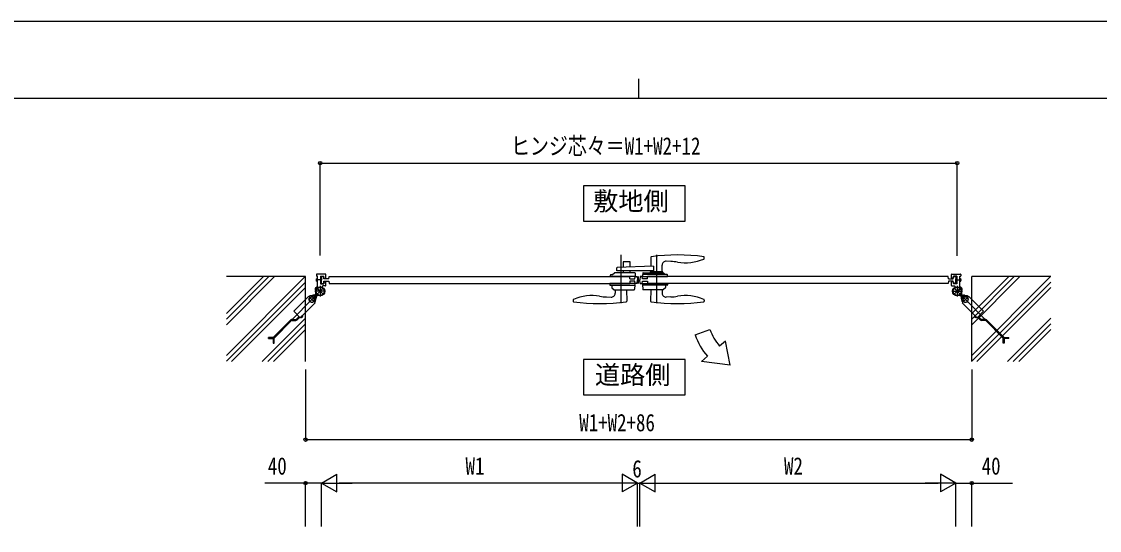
# Model space of a CAD drawing. Units: millimetres, scale not verified. Extents: x -4205 to 4205, y -2970 to 2970.
# Drawn here: x -1567 to 1161, y 1682 to 2970 of the extents above; entities that cross this region are included whole.
import ezdxf
from ezdxf.enums import TextEntityAlignment as Align

# ---------------------------------------------------------------- set-up
doc = ezdxf.new("R2010")
doc.units = ezdxf.units.MM
doc.header["$LTSCALE"] = 10
for name, color, linetype in [('0-1_USER1', 3, 'Continuous'), ('0-2_YKK_12', 2, 'Continuous'), ('0-3_YKK_13', 4, 'Continuous'), ('0-4_YKK_A1', 4, 'Continuous'), ('0-5_YKK_D', 6, 'Continuous'), ('0-6_YKK_ZWAK', 7, 'Continuous')]:
    doc.layers.add(name, color=color, linetype=linetype)
doc.styles.add('ＭＳ ゴシック', font='')
doc.styles.get('ＭＳ ゴシック').set_extended_font_data('MS Gothic')

msp = doc.modelspace()

# ---------------------------------------------------------------- linework, layer by layer
at = {"layer": '0-1_USER1'}
for points in [[(-144.51, 2554.58), (-144.51, 2465.33), (113.09, 2465.33), (113.09, 2554.58)], [(-144.51, 2115.14), (-144.51, 2025.89), (113.09, 2025.89), (113.09, 2115.14)]]:
    msp.add_lwpolyline(points, close=True, dxfattribs=at)
at = {"layer": '0-2_YKK_12'}
for p, q in [((-49.98, 2379.53), (-49.98, 2257.48)), ((40.02, 2379.53), (40.02, 2257.48)), ((-4.98, 2307.55), (-4.98, 2324.55))]:
    msp.add_line(p, q, dxfattribs=at)
at = {"layer": '0-3_YKK_13'}
for p, q in [((26, 2374.02), (25.6, 2350.74)), ((160.93, 2370.76), (161.02, 2373.36)), ((161.02, 2373.36), (161.01, 2374.02)), ((-59.98, 2339.05), (-59.98, 2346.78)), ((32.2, 2350.97), (-59.02, 2347.78)), ((-44.49, 2361.04), (-44.49, 2348.34)), ((-27.49, 2362.04), (-43.49, 2362.04)), ((-26.49, 2348.97), (-26.49, 2361.04)), ((32.2, 2350.97), (32.2, 2339.05)), ((54.27, 2337.05), (54.42, 2353.69)), ((76.27, 2363), (64.95, 2363.59)), ((-76.34, 2324.55), (-76.48, 2328.54)), ((-14.64, 2334.04), (-66.49, 2334.04)), ((32.2, 2339.05), (-59.98, 2339.05)), ((-44.49, 2339.05), (-44.49, 2334.04)), ((-26.49, 2334.04), (-26.49, 2339.05)), ((-13.64, 2333.08), (-13.48, 2328.54)), ((-13.48, 2328.54), (-13.62, 2324.55)), ((5.18, 2333.08), (5.02, 2328.55)), ((5.02, 2328.55), (5.16, 2324.55)), ((67.02, 2329.55), (5.05, 2329.55)), ((5.16, 2324.55), (67.88, 2324.55)), ((6.18, 2334.05), (58.02, 2334.05)), ((24.07, 2336.55), (24.07, 2334.55)), ((55.47, 2337.05), (24.57, 2337.05)), ((25.74, 2337.05), (25.74, 2339.05)), ((55.97, 2334.55), (55.97, 2336.55)), ((62.52, 2329.55), (58.02, 2334.05)), ((67.88, 2324.55), (68.02, 2328.55)), ((-77.84, 2307.55), (-77.98, 2303.55)), ((-77.98, 2303.55), (-77.98, 2303.51)), ((-15.12, 2307.55), (-77.84, 2307.55)), ((-76.98, 2302.55), (-15.02, 2302.55)), ((-72.98, 2302.55), (-72.78, 2296.75)), ((-72.63, 2296.41), (-67.92, 2291.69)), ((-67.56, 2291.55), (-16.36, 2291.55)), ((-64.25, 2291.55), (-64.41, 2282.32)), ((-35.71, 2291.55), (-35.21, 2262.84)), ((-14.98, 2303.55), (-15.37, 2292.51)), ((-15.12, 2307.55), (-14.98, 2303.55)), ((5.16, 2307.55), (5.02, 2303.55)), ((5.02, 2303.55), (5.41, 2292.51)), ((67.02, 2302.55), (5.05, 2302.55)), ((5.16, 2307.55), (67.88, 2307.55)), ((57.6, 2291.55), (6.4, 2291.55)), ((25.75, 2291.55), (25.25, 2262.84)), ((54.29, 2291.55), (54.45, 2282.32)), ((62.67, 2296.41), (57.96, 2291.69)), ((63.02, 2302.55), (62.82, 2296.75)), ((67.88, 2307.55), (68.02, 2303.55)), ((68.02, 2303.55), (68.02, 2303.51)), ((-86.23, 2273.1), (-74.93, 2272.51)), ((76.27, 2273.1), (64.97, 2272.51)), ((-35.21, 2262.84), (-35.22, 2262.18)), ((25.25, 2262.84), (25.26, 2262.18))]:
    msp.add_line(p, q, dxfattribs=at)
for points in [[(-13.62, 2324.54), (-37.53, 2324.54), (-76.34, 2324.54)], [(-75.48, 2329.54), (-70.99, 2329.54), (-66.49, 2334.04)], [(-170.89, 2265.34), (-170.98, 2262.73), (-170.97, 2262.07)], [(160.93, 2265.34), (161.02, 2262.73), (161.01, 2262.07)]]:
    msp.add_lwpolyline(points, dxfattribs=at)
for centre, radius, start, end in [((27, 2374), 1, 97.81776, 179), ((93.52, 1889.55), 490, 82.18537, 97.81776), ((160.01, 2374.01), 1, 1, 82.18537), ((-58.98, 2346.78), 1, 92, 180), ((-43.49, 2361.04), 1, 90, 180), ((-27.49, 2361.04), 1, 0, 90), ((64.42, 2353.6), 10, 87, 179.5), ((67.9, 2203.21), 160, 80.71811, 87), ((113.06, 2479.55), 120, 260.71811, 292.87469), ((158.93, 2370.83), 2, 292.87469, 358), ((-75.48, 2328.54), 1, 90, 178), ((-14.64, 2333.04), 1, 2, 90), ((6.18, 2333.05), 1, 90, 178), ((24.57, 2336.55), 0.5, 90, 180), ((24.57, 2334.55), 0.5, 180, 270), ((55.47, 2336.55), 0.5, 0, 90), ((55.47, 2334.55), 0.5, 270, 0), ((67.02, 2328.55), 1, 2, 90), ((-76.98, 2303.55), 1, 182, 270), ((-72.28, 2296.76), 0.5, 182, 225), ((-67.56, 2292.05), 0.5, 225, 270), ((-16.36, 2292.55), 1, 270, 358), ((6.4, 2292.55), 1, 182, 270), ((57.6, 2292.05), 0.5, 270, 315), ((62.32, 2296.76), 0.5, 315, 358), ((67.02, 2303.55), 1, 270, 358), ((-168.89, 2265.27), 2, 112.87469, 178), ((-123.02, 2156.55), 120, 80.71811, 112.87469), ((-77.86, 2432.88), 160, 260.71811, 267), ((-74.41, 2282.5), 10, 267, 359), ((64.45, 2282.5), 10, 181, 273), ((67.9, 2432.88), 160, 273, 279.28189), ((113.06, 2156.55), 120, 67.12531, 99.28189), ((158.93, 2265.27), 2, 2, 67.12531), ((-169.97, 2262.09), 1, 181, 262.18537), ((-103.48, 2746.55), 490, 262.18537, 277.90552), ((-36.22, 2262.2), 1, 277.90552, 359), ((26.26, 2262.2), 1, 181, 262.09448), ((93.52, 2746.55), 490, 262.09448, 277.81463), ((160.01, 2262.09), 1, 277.81463, 359)]:
    msp.add_arc(centre, radius, start, end, dxfattribs=at)
at = {"layer": '0-4_YKK_A1'}
for p, q in [((-847.98, 2324.55), (-1047.98, 2324.55)), ((-1047.98, 2217.05), (-940.48, 2324.55)), ((-1047.98, 2202.91), (-926.34, 2324.55)), ((-1047.98, 2231.19), (-954.62, 2324.55)), ((-1047.98, 2125.12), (-848.56, 2324.55)), ((-847.98, 2109.55), (-847.98, 2324.55)), ((-820.48, 2330.05), (-820.48, 2326.35)), ((-817.78, 2326.05), (-820.18, 2326.05)), ((-818.78, 2320.05), (-819.98, 2318.85)), ((-819.98, 2313.25), (-819.98, 2318.85)), ((-797.48, 2331.05), (-819.48, 2331.05)), ((-819.46, 2319.37), (-817.48, 2319.37)), ((-818.78, 2320.05), (-817.48, 2320.05)), ((-818.78, 2320.05), (-818.78, 2312.05)), ((-817.48, 2316.51), (-817.48, 2325.75)), ((-810.48, 2325.75), (-810.48, 2306.35)), ((-810.48, 2320.05), (-809.18, 2320.05)), ((-810.48, 2319.37), (-808.5, 2319.37)), ((-810.18, 2326.05), (-801.78, 2326.05)), ((-809.18, 2320.05), (-807.98, 2318.85)), ((-807.48, 2324.55), (-807.98, 2316.05)), ((-801.48, 2321.55), (-801.48, 2325.75)), ((-800.48, 2320.55), (-797.48, 2320.55)), ((-796.48, 2321.55), (-796.48, 2330.05)), ((-26.98, 2319.05), (-27.46, 2324.55)), ((-8.48, 2324.55), (-7.98, 2316.05)), ((-1.48, 2324.55), (-1.98, 2316.05)), ((17.02, 2319.05), (17.5, 2324.55)), ((786.52, 2321.55), (786.52, 2330.05)), ((787.52, 2331.05), (809.52, 2331.05)), ((790.52, 2320.55), (787.52, 2320.55)), ((791.52, 2321.55), (791.52, 2325.75)), ((800.22, 2326.05), (791.82, 2326.05)), ((797.52, 2324.55), (798.02, 2316.05)), ((799.22, 2320.05), (798.02, 2318.85)), ((800.52, 2319.37), (798.54, 2319.37)), ((800.52, 2320.05), (799.22, 2320.05)), ((800.52, 2325.75), (800.52, 2306.35)), ((807.52, 2316.51), (807.52, 2325.75)), ((808.82, 2320.05), (807.52, 2320.05)), ((809.5, 2319.37), (807.52, 2319.37)), ((807.82, 2326.05), (810.22, 2326.05)), ((808.82, 2320.05), (808.82, 2312.05)), ((808.82, 2320.05), (810.02, 2318.85)), ((810.02, 2313.25), (810.02, 2318.85)), ((810.52, 2330.05), (810.52, 2326.35)), ((1038.02, 2324.55), (838.02, 2324.55)), ((838.02, 2109.55), (838.02, 2324.55)), ((838.02, 2217.05), (945.52, 2324.55)), ((838.02, 2202.91), (959.66, 2324.55)), ((838.02, 2231.19), (931.38, 2324.55)), ((838.02, 2125.12), (1037.44, 2324.55)), ((-1047.98, 2110.98), (-847.98, 2310.98)), ((-1035.27, 2109.55), (-847.98, 2296.84)), ((-814.45, 2289.98), (-823.68, 2296.44)), ((-822.41, 2291.28), (-823.34, 2292.39)), ((-821.55, 2292.51), (-819.25, 2295.78)), ((-807.37, 2316.05), (-821.54, 2316.05)), ((-818.78, 2312.05), (-819.98, 2313.25)), ((-819.46, 2312.73), (-817.48, 2312.73)), ((-817.48, 2312.05), (-818.78, 2312.05)), ((-804.37, 2280.94), (-817.59, 2294.16)), ((-804.37, 2294.16), (-817.59, 2280.94)), ((-817.48, 2299.38), (-817.48, 2315.59)), ((-810.98, 2301.05), (-810.98, 2274.05)), ((-810.48, 2312.73), (-808.5, 2312.73)), ((-809.18, 2312.05), (-810.48, 2312.05)), ((-810.18, 2306.05), (-801.78, 2306.05)), ((-807.48, 2307.55), (-807.98, 2316.05)), ((-797.48, 2301.05), (-803.91, 2301.05)), ((-801.48, 2310.55), (-801.48, 2306.35)), ((-800.48, 2311.55), (-797.48, 2311.55)), ((-796.48, 2302.05), (-796.48, 2310.55)), ((-788.98, 2313.05), (-788.5, 2307.55)), ((-788.5, 2307.55), (-27.46, 2307.55)), ((-26.98, 2313.05), (-27.46, 2307.55)), ((-8.48, 2307.55), (-20.98, 2307.55)), ((-8.48, 2307.55), (-7.98, 2316.05)), ((-1.48, 2307.55), (-1.98, 2316.05)), ((-1.48, 2307.55), (11.02, 2307.55)), ((17.02, 2313.05), (17.5, 2307.55)), ((778.54, 2307.55), (17.5, 2307.55)), ((779.02, 2313.05), (778.54, 2307.55)), ((786.52, 2302.05), (786.52, 2310.55)), ((790.52, 2311.55), (787.52, 2311.55)), ((787.52, 2301.05), (793.95, 2301.05)), ((791.52, 2310.55), (791.52, 2306.35)), ((800.22, 2306.05), (791.82, 2306.05)), ((794.41, 2280.94), (807.63, 2294.16)), ((794.41, 2294.16), (807.63, 2280.94)), ((797.41, 2316.05), (811.58, 2316.05)), ((797.52, 2307.55), (798.02, 2316.05)), ((800.52, 2312.73), (798.54, 2312.73)), ((799.22, 2312.05), (800.52, 2312.05)), ((801.02, 2301.05), (801.02, 2274.05)), ((804.49, 2289.98), (813.72, 2296.44)), ((807.52, 2299.38), (807.52, 2315.59)), ((809.5, 2312.73), (807.52, 2312.73)), ((807.52, 2312.05), (808.82, 2312.05)), ((808.82, 2312.05), (810.02, 2313.25)), ((811.59, 2292.51), (809.29, 2295.78)), ((812.45, 2291.28), (813.38, 2292.39)), ((838.02, 2110.98), (1038.02, 2310.98)), ((850.73, 2109.55), (1038.02, 2296.84)), ((-825.48, 2273.05), (-888.07, 2210.46)), ((-840.4, 2274.54), (-839.26, 2273.41)), ((-839.44, 2268.28), (-834.14, 2273.58)), ((-837.5, 2261.03), (-839.44, 2268.28)), ((-825.48, 2259.62), (-838.91, 2273.05)), ((-834.14, 2273.58), (-826.89, 2271.64)), ((-824.94, 2264.39), (-830.25, 2259.09)), ((-823.63, 2277.72), (-827.22, 2277.72)), ((-827.22, 2275.72), (-823.38, 2275.72)), ((-826.89, 2271.64), (-824.94, 2264.39)), ((-797.48, 2287.55), (-824.48, 2287.55)), ((-823.63, 2277.72), (-820.4, 2280.95)), ((-823.35, 2279.42), (-820.95, 2281.82)), ((-822.65, 2278.71), (-823.35, 2279.42)), ((-822.8, 2271.31), (-822.8, 2275.14)), ((-822.39, 2276.13), (-817.73, 2280.8)), ((-820.8, 2274.9), (-817.57, 2278.13)), ((-820.8, 2274.9), (-820.8, 2271.31)), ((787.52, 2287.55), (814.52, 2287.55)), ((810.84, 2274.9), (807.61, 2278.13)), ((812.43, 2276.13), (807.77, 2280.8)), ((813.67, 2277.72), (810.44, 2280.95)), ((810.84, 2274.9), (810.84, 2271.31)), ((813.39, 2279.42), (810.99, 2281.82)), ((812.69, 2278.71), (813.39, 2279.42)), ((812.84, 2271.31), (812.84, 2275.14)), ((817.26, 2275.72), (813.42, 2275.72)), ((813.67, 2277.72), (817.26, 2277.72)), ((816.93, 2271.64), (814.98, 2264.39)), ((814.98, 2264.39), (820.29, 2259.09)), ((815.52, 2259.62), (828.95, 2273.05)), ((815.52, 2273.05), (878.11, 2210.46)), ((824.18, 2273.58), (816.93, 2271.64)), ((829.48, 2268.28), (824.18, 2273.58)), ((827.54, 2261.03), (829.48, 2268.28)), ((830.44, 2274.54), (829.3, 2273.41)), ((-830.25, 2259.09), (-837.5, 2261.03)), ((-825.12, 2259.26), (-823.99, 2258.13)), ((815.16, 2259.26), (814.03, 2258.13)), ((820.29, 2259.09), (827.54, 2261.03)), ((-957.49, 2109.55), (-847.98, 2219.06)), ((-928.81, 2171.55), (-885.2, 2215.17)), ((-926.8, 2169.89), (-883.53, 2213.16)), ((-882.37, 2216.34), (-872.55, 2216.34)), ((-882.12, 2213.74), (-872.3, 2213.74)), ((-871.13, 2216.93), (-864.44, 2223.63)), ((-869.47, 2214.91), (-862.6, 2221.79)), ((-859.35, 2222.78), (-860.41, 2221.72)), ((-860.41, 2221.72), (-859.95, 2221.45)), ((-856.52, 2225.61), (-859.35, 2222.78)), ((-858.5, 2223.13), (-858.12, 2224.38)), ((-857.87, 2221.3), (-858.5, 2223.13)), ((-856.87, 2224.76), (-858.12, 2224.38)), ((-855.04, 2224.13), (-856.87, 2224.76)), ((-856.52, 2225.61), (-855.46, 2226.67)), ((-855.46, 2226.67), (-855.19, 2226.2)), ((845.08, 2224.13), (846.91, 2224.76)), ((845.5, 2226.67), (845.23, 2226.2)), ((846.56, 2225.61), (845.5, 2226.67)), ((846.56, 2225.61), (849.39, 2222.78)), ((846.91, 2224.76), (848.16, 2224.38)), ((847.91, 2221.3), (848.54, 2223.13)), ((848.54, 2223.13), (848.16, 2224.38)), ((849.39, 2222.78), (850.45, 2221.72)), ((850.45, 2221.72), (849.98, 2221.45)), ((859.51, 2214.91), (852.64, 2221.79)), ((861.17, 2216.93), (854.48, 2223.63)), ((872.16, 2213.74), (862.34, 2213.74)), ((872.41, 2216.34), (862.59, 2216.34)), ((916.84, 2169.89), (873.57, 2213.16)), ((918.85, 2171.55), (875.24, 2215.17)), ((928.51, 2109.55), (1038.02, 2219.06)), ((-943.35, 2109.55), (-847.98, 2204.92)), ((-929.21, 2109.55), (-847.98, 2190.77)), ((137.73, 2177.14), (175.32, 2190.82)), ((942.65, 2109.55), (1038.02, 2204.92)), ((956.79, 2109.55), (1038.02, 2190.77)), ((-929.63, 2170.38), (-941.53, 2170.38)), ((-941.53, 2167.78), (-941.53, 2170.38)), ((-941.53, 2167.78), (-929.99, 2167.78)), ((-929.99, 2168.72), (-929.99, 2156.24)), ((-929.99, 2156.24), (-927.39, 2156.24)), ((-927.39, 2156.24), (-927.39, 2168.48)), ((214.95, 2161.57), (199.63, 2148.72)), ((226.88, 2100.14), (214.95, 2161.57)), ((917.43, 2156.24), (917.43, 2168.48)), ((920.03, 2156.24), (917.43, 2156.24)), ((919.67, 2170.38), (931.57, 2170.38)), ((920.03, 2168.72), (920.03, 2156.24)), ((931.57, 2167.78), (920.03, 2167.78)), ((931.57, 2167.78), (931.57, 2170.38)), ((168.99, 2123), (153.67, 2110.15)), ((226.88, 2100.14), (153.67, 2110.15))]:
    msp.add_line(p, q, dxfattribs=at)
for points in [[(-809.18, 2320.05), (-809.18, 2312.05), (-807.98, 2313.25), (-807.98, 2318.85)], [(-788.98, 2319.05), (-801.28, 2319.05), (-801.98, 2324.55), (-807.48, 2324.55)], [(-788.98, 2319.05), (-788.5, 2324.55), (-27.46, 2324.55)], [(-26.98, 2319.05), (-14.68, 2319.05), (-13.98, 2324.55), (-8.48, 2324.55)], [(17.02, 2319.05), (4.72, 2319.05), (4.02, 2324.55), (-1.48, 2324.55)], [(779.02, 2319.05), (778.54, 2324.55), (17.5, 2324.55)], [(779.02, 2319.05), (791.32, 2319.05), (792.02, 2324.55), (797.52, 2324.55)], [(799.22, 2320.05), (799.22, 2312.05), (798.02, 2313.25), (798.02, 2318.85)], [(-823.53, 2293.77), (-821.39, 2293.43), (-820.23, 2294.03)], [(-822.41, 2291.28), (-818.39, 2297.01), (-819.76, 2297.51)], [(-821.12, 2297.21), (-820.07, 2295.32), (-820.23, 2294.03)], [(-807.48, 2307.55), (-801.98, 2307.55), (-801.28, 2313.05), (-788.98, 2313.05)], [(-13.98, 2307.55), (-14.68, 2313.05), (-26.98, 2313.05)], [(4.02, 2307.55), (4.72, 2313.05), (17.02, 2313.05)], [(797.52, 2307.55), (792.02, 2307.55), (791.32, 2313.05), (779.02, 2313.05)], [(812.45, 2291.28), (808.43, 2297.01), (809.8, 2297.51)], [(811.16, 2297.21), (810.11, 2295.32), (810.27, 2294.03)], [(813.57, 2293.77), (811.43, 2293.43), (810.27, 2294.03)], [(-877.87, 2237.06), (-847.98, 2266.95), (-840.4, 2274.54)], [(-819.82, 2275.88), (-819.11, 2275.17), (-816.71, 2277.58)], [(809.86, 2275.88), (809.15, 2275.17), (806.75, 2277.58)], [(867.91, 2237.06), (838.02, 2266.95), (830.44, 2274.54)], [(-823.99, 2258.13), (-847.98, 2234.14), (-861.47, 2220.66), (-877.87, 2237.06)], [(814.03, 2258.13), (838.02, 2234.14), (851.51, 2220.66), (867.91, 2237.06)]]:
    msp.add_lwpolyline(points, dxfattribs=at)
for centre, radius in [((-810.98, 2287.55), 11.5), ((-810.98, 2287.55), 10.35), ((801.02, 2287.55), 11.5), ((801.02, 2287.55), 10.35)]:
    msp.add_circle(centre, radius, dxfattribs=at)
for centre, radius, start, end in [((-819.48, 2330.05), 1, 90, 180), ((-820.18, 2326.35), 0.3, 180, 270), ((-817.78, 2325.75), 0.3, 360, 90), ((-810.18, 2325.75), 0.3, 90, 180), ((-801.78, 2325.75), 0.3, 360, 90), ((-800.48, 2321.55), 1, 180, 270), ((-797.48, 2330.05), 1, 360, 90), ((-797.48, 2321.55), 1, 270, 360), ((787.52, 2330.05), 1, 90, 180), ((787.52, 2321.55), 1, 180, 270), ((790.52, 2321.55), 1, 270, 0), ((791.82, 2325.75), 0.3, 90, 180), ((800.22, 2325.75), 0.3, 0, 90), ((807.82, 2325.75), 0.3, 90, 180), ((809.52, 2330.05), 1, 0, 90), ((810.22, 2326.35), 0.3, 270, 0), ((-822.35, 2293.23), 1.3, 159.0353, 220), ((-815.16, 2290.47), 9, 130.9647, 159.0353), ((-820.21, 2296.29), 1.3, 70, 130.9647), ((-822.48, 2299.38), 5, 314.18439, 360), ((-817.28, 2316.51), 0.2, 180, 246.42182), ((-817.28, 2315.59), 0.2, 113.57818, 180), ((-817.48, 2316.05), 0.3, 293.57818, 66.42182), ((-810.18, 2306.35), 0.3, 180, 270), ((-803.91, 2299.05), 2, 90, 238.41366), ((-801.78, 2306.35), 0.3, 270, 360), ((-800.48, 2310.55), 1, 90, 180), ((-797.48, 2310.55), 1, 360, 90), ((-797.48, 2302.05), 1, 270, 360), ((787.52, 2310.55), 1, 90, 180), ((787.52, 2302.05), 1, 180, 270), ((790.52, 2310.55), 1, 0, 90), ((791.82, 2306.35), 0.3, 180, 270), ((793.95, 2299.05), 2, 301.58634, 90), ((800.22, 2306.35), 0.3, 270, 0), ((807.52, 2316.05), 0.3, 113.57818, 246.42182), ((807.32, 2316.51), 0.2, 293.57818, 0), ((807.32, 2315.59), 0.2, 0, 66.42182), ((812.52, 2299.38), 5, 180, 225.81561), ((810.25, 2296.29), 1.3, 49.0353, 110), ((805.2, 2290.47), 9, 20.9647, 49.0353), ((812.39, 2293.23), 1.3, 320, 20.9647), ((-832.19, 2266.33), 10, 315, 135), ((-832.19, 2266.33), 6.5, 174.54354, 5.45646), ((-832.19, 2266.33), 6.5, 5.45646, 174.54354), ((-827.22, 2272.72), 5, 90, 135.40999), ((-827.22, 2272.72), 3, 90, 110.54093), ((-823.38, 2277.12), 1.4, 270, 315), ((-825.8, 2271.31), 3, 339.45907, 360), ((-821.4, 2275.14), 1.4, 135, 180), ((-825.8, 2271.31), 5, 314.59001, 360), ((815.84, 2271.31), 5, 180, 225.40999), ((822.23, 2266.33), 10, 45, 225), ((811.44, 2275.14), 1.4, 0, 45), ((813.42, 2277.12), 1.4, 225, 270), ((815.84, 2271.31), 3, 180, 200.54093), ((822.23, 2266.33), 6.5, 174.54354, 5.45646), ((822.23, 2266.33), 6.5, 5.45646, 174.54354), ((817.26, 2272.72), 5, 44.59001, 90), ((817.26, 2272.72), 3, 69.45907, 90), ((-882.37, 2212.34), 4, 90, 135), ((-882.12, 2211.74), 2, 90, 135), ((-872.55, 2218.34), 2, 270, 315), ((-872.3, 2217.74), 4, 270, 315), ((-858.8, 2223.44), 2.3, 240, 278.11591), ((-859.06, 2225.32), 4.2, 278.11591, 351.88409), ((-857.18, 2225.05), 2.3, 351.88409, 30), ((847.22, 2225.05), 2.3, 150, 188.11591), ((849.1, 2225.32), 4.2, 188.11591, 261.88409), ((848.83, 2223.44), 2.3, 261.88409, 300), ((862.34, 2217.74), 4, 225, 270), ((862.59, 2218.34), 2, 225, 270), ((872.16, 2211.74), 2, 45, 90), ((872.41, 2212.34), 4, 45, 90), ((306.88, 2238.71), 140, 200.00072, 220.00072), ((-925.99, 2168.72), 4, 135, 180), ((-925.39, 2168.48), 2, 135, 180), ((306.88, 2238.71), 180, 200.00072, 220.00072), ((915.43, 2168.48), 2, 0, 45), ((916.03, 2168.72), 4, 0, 45)]:
    msp.add_arc(centre, radius, start, end, dxfattribs=at)
at = {"layer": '0-5_YKK_D'}
for p, q in [((-810.98, 2378.05), (-810.98, 2613.05)), ((-810.98, 2612.05), (801.02, 2612.05)), ((801.02, 2377.55), (801.02, 2613.05)), ((-847.98, 2089.55), (-847.98, 1911.05)), ((838.02, 2089.55), (838.02, 1911.05)), ((-847.98, 1912.05), (838.02, 1912.05)), ((-847.98, 1692.33), (-847.98, 1803.33)), ((-807.98, 1802.33), (-769.01, 1824.83)), ((-807.98, 1692.33), (-807.98, 1803.33)), ((-807.98, 1692.33), (-807.98, 1803.33)), ((-807.98, 1802.33), (-769.01, 1779.83)), ((-807.98, 1802.33), (-730.04, 1802.33)), ((-769.01, 1779.83), (-769.01, 1824.83)), ((-52.98, 1802.33), (-762.98, 1802.33)), ((-7.98, 1802.33), (-85.92, 1802.33)), ((-7.98, 1802.33), (-46.95, 1824.83)), ((-46.95, 1824.83), (-46.95, 1779.83)), ((-7.98, 1802.33), (-46.95, 1779.83)), ((-7.98, 1692.33), (-7.98, 1803.33)), ((-7.98, 1692.33), (-7.98, 1803.33)), ((-7.98, 1802.33), (-1.98, 1802.33)), ((-1.98, 1802.33), (36.99, 1824.83)), ((-1.98, 1692.33), (-1.98, 1803.33)), ((-1.98, 1692.33), (-1.98, 1803.33)), ((-1.98, 1802.33), (36.99, 1779.83)), ((-1.98, 1802.33), (75.96, 1802.33)), ((36.99, 1779.83), (36.99, 1824.83)), ((43.02, 1802.33), (753.02, 1802.33)), ((798.02, 1802.33), (720.08, 1802.33)), ((798.02, 1802.33), (759.05, 1824.83)), ((759.05, 1824.83), (759.05, 1779.83)), ((798.02, 1802.33), (759.05, 1779.83)), ((798.02, 1692.33), (798.02, 1803.33)), ((798.02, 1692.33), (798.02, 1803.33)), ((838.02, 1692.33), (838.02, 1803.33))]:
    msp.add_line(p, q, dxfattribs=at)
for points in [[(-807.98, 1802.33), (-847.98, 1802.33), (-951.38, 1802.33)], [(798.02, 1802.33), (838.02, 1802.33), (941.42, 1802.33)]]:
    msp.add_lwpolyline(points, dxfattribs=at)
for centre in [(-810.98, 2612.05), (801.02, 2612.05), (-847.98, 1912.05), (838.02, 1912.05), (-847.98, 1802.33), (838.02, 1802.33)]:
    msp.add_circle(centre, 4.25, dxfattribs=at)
at = {"layer": '0-6_YKK_ZWAK'}
for p, q in [((-4.98, 2825), (-4.98, 2775)), ((3895.02, 2775), (-3904.98, 2775))]:
    msp.add_line(p, q, dxfattribs=at)
msp.add_lwpolyline([(-4205, -2970), (4205, -2970), (4205, 2970), (-4205, 2970)], close=True, dxfattribs=at)

# ---------------------------------------------------------------- texts
at = {"layer": '0-1_USER1', "style": 'ＭＳ ゴシック'}
for s, p in [('敷地側', (-120.13, 2478.08)), ('道路側', (-115.79, 2038.64))]:
    msp.add_text(s, height=46.74, dxfattribs=at).set_placement(p, align=Align.BOTTOM_LEFT)
at = {"layer": '0-5_YKK_D', "style": 'ＭＳ ゴシック', "width": 0.8}
for s, p in [('ヒンジ芯々＝W1+W2+12', (-328.18, 2620.05)), ('W1+W2+86', (-155.38, 1920.05)), ('40', (-943.38, 1810.33)), ('W1', (-443.18, 1810.33)), ('6', (-20.98, 1803.33)), ('W2', (362.82, 1810.33)), ('40', (863.02, 1810.33))]:
    msp.add_text(s, height=43.99, dxfattribs=at).set_placement(p, align=Align.BOTTOM_LEFT)

doc.saveas('drawing.dxf')
